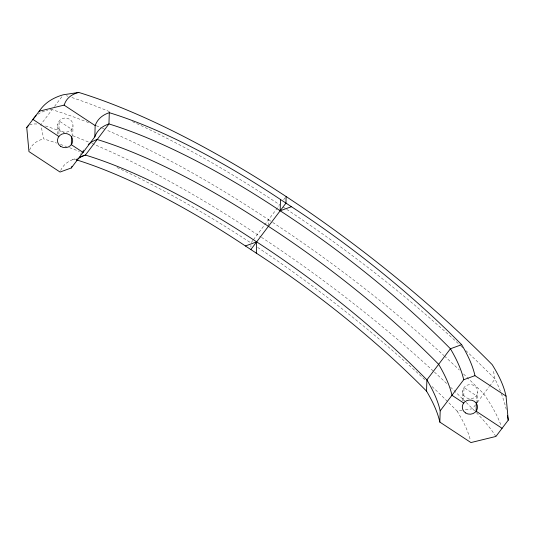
<?xml version="1.0" encoding="UTF-8"?>
<svg xmlns="http://www.w3.org/2000/svg" width="535" height="535" viewBox="0 0 535 535"><rect width="100%" height="100%" fill="white"/><g stroke="black" fill="none" stroke-linecap="round" stroke-linejoin="round"><path stroke-width="0.4" stroke-dasharray="2.67 2.01" d="M57.599 134.225L57.787 124.474M58.897 134.024L59.144 121.017L71.623 129.236L71.529 134.111M72.78 136.351L72.981 125.785A7.63 7.109 1.1 0 0 62.174 118.67A7.63 7.109 1.1 0 0 60.99 130.935A7.63 7.109 1.1 0 0 72.981 125.785M250.902 247.076L250.935 245.431M268.43 225.502L268.537 219.711A419.768 125.698 37.1 0 0 106.137 129.851M462.427 400.775L462.614 391.018M463.725 400.568L463.972 387.561L476.451 395.78L476.344 401.471M477.608 402.895L477.808 392.329A7.63 7.109 1.1 0 0 467.002 385.213A7.63 7.109 1.1 0 0 465.824 397.478A7.63 7.109 1.1 0 0 477.808 392.329M252.921 240.382L250.982 242.95L236.891 233.815A412.425 123.498 37.1 0 0 116.383 167.234M253.409 239.74L264.136 225.536M88.596 122.622A419.768 125.698 37.1 0 0 52.089 109.655L40.841 124.535L43.649 138.879A412.425 123.498 37.1 0 1 56.65 143.092M54.537 106.418L62.361 96.066M80.243 154.608L81.715 152.662M82.203 152.014L85.145 148.128M264.624 224.887L279.297 205.48M475.448 404.868L472.512 408.753L464.393 409.984M477.401 402.28L489.137 386.752M489.632 386.103L495.009 378.987L493.136 369.424M283.67 199.709L285.122 197.783M72.452 159.764L77.187 158.046M432.086 386.551A412.425 123.498 37.1 0 1 457.084 411.087L463.577 410.104M257.689 247.437L265.072 252.373A412.425 123.498 37.1 0 1 426.174 380.973M495.918 436.453L494.541 434.427A190.246 35.698 33 0 0 476.117 412.398M66.42 95.745A419.768 125.698 37.1 0 1 67.972 96.246M71.884 97.53A419.768 125.698 37.1 0 1 109.829 111.782M132.453 121.632A419.768 125.698 37.1 0 1 279.785 204.831M283.242 207.092A419.768 125.698 37.1 0 1 286.004 208.911M286.693 209.366A419.768 125.698 37.1 0 1 460.474 345.597M461.063 346.145A419.768 125.698 37.1 0 1 462.829 347.783M465.838 350.606A419.768 125.698 37.1 0 1 495.009 378.987A190.246 77.207 41.5 0 1 500.506 391.466M96.26 125.705A419.768 125.698 37.1 0 1 100.908 127.631M102.399 128.26A419.768 125.698 37.1 0 1 105.388 129.53M268.537 219.711A419.768 125.698 37.1 0 1 271.994 221.971M272.683 222.426A419.768 125.698 37.1 0 1 443.889 355.554M444.485 356.103A419.768 125.698 37.1 0 1 459.398 370.026M463.564 374.005A419.768 125.698 37.1 0 1 483.76 393.867A188.521 56.456 37.1 0 1 501.121 425.706M37.905 114.276A188.521 56.456 37.1 0 1 45.716 110.752M46.378 110.585A188.521 56.456 37.1 0 1 47.729 110.284M49.849 109.916A188.521 56.456 37.1 0 1 52.089 109.655M501.335 393.606A190.246 77.207 41.5 0 1 506.217 409.335M29.565 125.003A190.246 32.274 38 0 1 37.31 124.046M29.619 150.067A183.559 54.965 37.1 0 1 43.649 138.879M60.482 144.417A412.425 123.498 37.1 0 1 66.507 146.57M69.55 147.687A412.425 123.498 37.1 0 1 79.374 151.425M45.475 126.006A419.768 125.698 37.1 0 1 64.2 132.486M72.807 135.73A419.768 125.698 37.1 0 1 88.884 142.19M91.893 143.454A419.768 125.698 37.1 0 1 257.288 234.591A419.768 125.698 37.1 0 1 260.746 236.851M261.434 237.306A419.768 125.698 37.1 0 1 433.832 371.531M434.427 372.079A419.768 125.698 37.1 0 1 447.554 384.337M450.537 387.18A419.768 125.698 37.1 0 1 465.711 401.945M466.279 402.514A419.768 125.698 37.1 0 1 472.512 408.753A190.246 35.698 33 0 1 474.598 410.847M60.662 170.531A212.99 63.779 37.1 0 1 74.184 159.136A327.494 98.065 37.1 0 1 75.703 159.604M457.084 411.087A183.559 54.965 37.1 0 1 470.345 440.245"/><path stroke-width="0.8" d="M71.483 136.552L71.322 144.677L83.052 152.401A212.99 63.779 37.1 0 1 83.661 150.897M461.658 344.68L450.416 348.766L426.897 379.877L426.542 391.132A212.99 63.779 37.1 0 1 439.837 422.095L470.927 442.565L495.918 436.453L508.25 420.142L506.043 396.121L474.946 375.65A212.99 63.779 37.1 0 0 461.658 344.68A327.494 98.065 37.1 0 0 291.414 206.697L280.521 199.522A327.494 98.065 37.1 0 0 109.3 112.684L108.946 123.939A212.99 63.779 37.1 0 0 94.815 136.846L71.295 167.963L60.054 172.043L28.957 151.572L26.75 127.551L40.533 109.387A190.246 80.631 36 0 1 63.337 94.769L78.765 92.435A412.425 123.498 37.1 0 1 272.001 187.37L286.098 196.505L285.971 203.106L250.855 249.557M476.324 402.28L476.15 411.228L502.084 428.301M94.815 136.846L95.163 125.591A212.99 63.779 37.1 0 1 109.3 112.684M426.542 391.132A327.494 98.065 37.1 0 0 256.305 253.142L256.653 241.887A327.494 98.065 37.1 0 0 85.426 155.056L79.434 157.23M280.521 199.522L280.173 210.777A327.494 98.065 37.1 0 1 450.416 348.766A212.99 63.779 37.1 0 1 463.705 379.73L440.185 410.847L439.837 422.095M39.082 111.233L64.073 105.121L64.728 103.623A183.559 54.965 37.1 0 1 78.765 92.435M26.75 127.551L27.352 126.828A190.246 32.274 38 0 1 28.703 125.511M291.414 206.697L280.173 210.777A327.494 98.065 37.1 0 0 108.946 123.939L85.426 155.056A212.99 63.779 37.1 0 0 76.525 160.065M76.465 159.838A327.494 98.065 37.1 0 1 245.411 245.966L256.653 241.887A327.494 98.065 37.1 0 1 426.897 379.877A212.99 63.779 37.1 0 1 440.185 410.847M463.705 379.73L474.946 375.65M64.073 105.121L95.163 125.591M245.411 245.966L256.305 253.142M58.85 136.465L32.916 119.392L33.952 118.115A188.521 56.456 37.1 0 1 36.153 115.68M463.678 403.009L451.948 395.285A212.99 63.779 37.1 0 0 438.653 364.322A327.494 98.065 37.1 0 0 268.409 226.332A327.494 98.065 37.1 0 0 97.189 139.495A212.99 63.779 37.1 0 0 88.282 144.51M286.098 196.505L300.182 205.922A412.425 123.498 37.1 0 1 492.193 364.643A183.559 54.965 37.1 0 1 505.455 393.793L506.043 396.121M508.25 420.142L507.722 416.992A190.246 77.207 41.5 0 0 507.468 415.428M71.295 167.963A212.99 63.779 37.1 0 1 71.904 166.452M60.696 146.376A7.63 7.109 1.1 0 0 72.686 141.227A7.63 7.109 1.1 0 0 61.879 134.111A7.63 7.109 1.1 0 0 60.696 146.376M465.524 412.92A7.63 7.109 1.1 0 0 477.514 407.77A7.63 7.109 1.1 0 0 466.707 400.655A7.63 7.109 1.1 0 0 465.524 412.92"/></g></svg>
